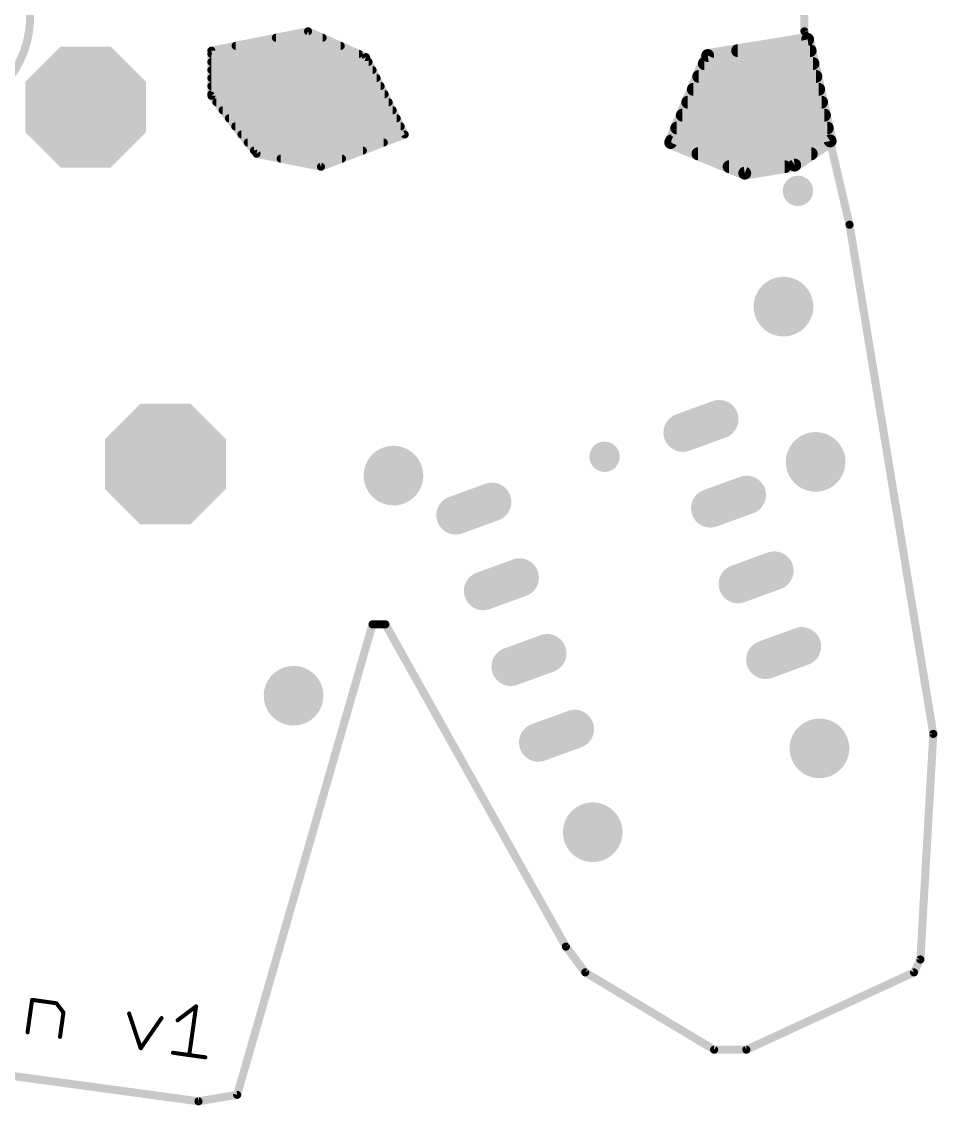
# Model space of a CAD drawing. Extents: x -0.04 to 2.24, y 0.03 to 2.73.
# Drawn here: x 0.957 to 2.093, y 0.035 to 1.38 of the extents above; entities that cross this region are included whole.
import ezdxf

# ---------------------------------------------------------------- set-up
doc = ezdxf.new("R2010")
doc.units = 0
for name, color, linetype in [('17', 82, 'CONTINUOUS'), ('18', 82, 'CONTINUOUS'), ('20', 7, 'CONTINUOUS'), ('21', 253, 'CONTINUOUS')]:
    doc.layers.add(name, color=color, linetype=linetype)

# ---------------------------------------------------------------- blocks, each defined once
blk = doc.blocks.new('ROUNDP')
at = {"const_width": 0.5}
blk.add_lwpolyline([(0, -0.25, 1), (0, 0.25, 1), (0, -0.25)], format="xyb", dxfattribs=at)
blk = doc.blocks.new('OCTAGONP')
at = {"const_width": 0.5}
blk.add_lwpolyline([(-0.25, -0.103553), (-0.25, 0.103553), (-0.103553, 0.25), (0.103553, 0.25), (0.25, 0.103553), (0.25, -0.103553), (0.103553, -0.25), (-0.103553, -0.25), (-0.25, -0.103553), (-0.25, 0.103553)], dxfattribs=at)
blk = doc.blocks.new('LONGP100')
at = {"const_width": 1}
blk.add_lwpolyline([(-0.5, 0), (0.5, 0)], dxfattribs=at)
at = {"const_width": 0.5}
for points in [[(-0.5, 0.25, 1), (-0.5, -0.25)], [(0.5, -0.25, 1), (0.5, 0.25)]]:
    blk.add_lwpolyline(points, format="xyb", dxfattribs=at)
blk = doc.blocks.new('ROUNDV')
at = {"const_width": 0.5}
blk.add_lwpolyline([(0, -0.25, 1), (0, 0.25, 1), (0, -0.25)], format="xyb", dxfattribs=at)

msp = doc.modelspace()

# ---------------------------------------------------------------- linework, layer by layer
at = {"layer": '20', "const_width": 0.01}
for points in [[(1.928, 1.392), (1.928, 1.368)], [(1.928, 1.368), (1.984, 1.128)], [(1.984, 1.128), (2.088, 0.496)], [(1.392, 0.632), (1.224, 0.048)], [(1.408, 0.632), (1.392, 0.632)], [(1.632, 0.232), (1.408, 0.632)], [(2.088, 0.496), (2.072, 0.216)], [(1.656, 0.2), (1.632, 0.232)], [(2.072, 0.216), (2.064, 0.2)], [(1.816, 0.104), (1.656, 0.2)], [(2.064, 0.2), (1.856, 0.104)], [(1.176, 0.04), (0.472, 0.136)], [(1.856, 0.104), (1.816, 0.104)], [(1.224, 0.048), (1.176, 0.04)]]:
    msp.add_lwpolyline(points, dxfattribs=at)
at = {"layer": '20', "const_width": 0.005}
for points in [[(1.930435, 1.368568, 1), (1.925565, 1.367432)], [(1.9255, 1.368, 1), (1.9305, 1.368)], [(1.986467, 1.128406, 1), (1.981533, 1.127594)], [(1.981565, 1.127432, 1), (1.986435, 1.128568)], [(1.392, 0.6345, 1), (1.392, 0.6295)], [(1.394403, 0.631309, 1), (1.389597, 0.632691)], [(1.410181, 0.633222, 1), (1.405819, 0.630778)], [(1.408, 0.6295, 1), (1.408, 0.6345)], [(2.090496, 0.495857, 1), (2.085504, 0.496143)], [(2.085533, 0.495594, 1), (2.090467, 0.496406)], [(1.634, 0.2335, 1), (1.63, 0.2305)], [(1.629819, 0.230778, 1), (1.634181, 0.233222)], [(2.069504, 0.216143, 1), (2.074496, 0.215857)], [(2.074236, 0.214882, 1), (2.069764, 0.217118)], [(1.657286, 0.202144, 1), (1.654714, 0.197856)], [(1.654, 0.1985, 1), (1.658, 0.2015)], [(2.061764, 0.201118, 1), (2.066236, 0.198882)], [(2.065048, 0.19773, 1), (2.062952, 0.20227)], [(1.816, 0.1065, 1), (1.816, 0.1015)], [(1.814714, 0.101856, 1), (1.817286, 0.106144)], [(1.854952, 0.10627, 1), (1.857048, 0.10173)], [(1.856, 0.1015, 1), (1.856, 0.1065)], [(1.175589, 0.042466, 1), (1.176411, 0.037534)], [(1.175662, 0.037523, 1), (1.176338, 0.042477)], [(1.221597, 0.048691, 1), (1.226403, 0.047309)], [(1.224411, 0.045534, 1), (1.223589, 0.050466)]]:
    msp.add_lwpolyline(points, format="xyb", dxfattribs=at)
at = {"layer": '21'}
for points, const_width in [([(0.767, 1.486, 3), (0.917, 1.486)], 0.01), ([(1.313015, 1.370285, 1), (1.310985, 1.365715)], 0.005), ([(1.31249, 1.365549, 1), (1.31151, 1.370451)], 0.005), ([(1.272, 1.3625, 1), (1.272, 1.3575)], 0.005), ([(1.33, 1.3575, 1), (1.33, 1.3625)], 0.005), ([(1.935905, 1.358868, 1), (1.928095, 1.357132)], 0.008), ([(1.932637, 1.354051, 1), (1.931363, 1.361949)], 0.008), ([(1.1945, 1.344, 1), (1.1895, 1.344)], 0.005), ([(1.19151, 1.346451, 1), (1.19249, 1.341549)], 0.005), ([(1.222, 1.3525, 1), (1.222, 1.3475)], 0.005), ([(1.3525, 1.3475, 1), (1.3525, 1.3525)], 0.005), ([(1.807363, 1.341949, 1), (1.808637, 1.334051)], 0.008), ([(1.81168, 1.336433, 1), (1.80432, 1.339567)], 0.008), ([(1.8452, 1.348, 1), (1.8452, 1.34)], 0.008), ([(1.935111, 1.34, 1), (1.935111, 1.348)], 0.008), ([(1.192, 1.3425, 1), (1.192, 1.3375)], 0.005), ([(1.192, 1.3325, 1), (1.192, 1.3275)], 0.005), ([(1.375, 1.3375, 1), (1.375, 1.3425)], 0.005), ([(1.386236, 1.337118, 1), (1.381764, 1.334882)], 0.005), ([(1.382985, 1.333715, 1), (1.385015, 1.338285)], 0.005), ([(1.387, 1.3275, 1), (1.387, 1.3325)], 0.005), ([(1.803741, 1.332, 1), (1.803741, 1.324)], 0.008), ([(1.938667, 1.324, 1), (1.938667, 1.332)], 0.008), ([(1.192, 1.3225, 1), (1.192, 1.3175)], 0.005), ([(1.392, 1.3175, 1), (1.392, 1.3225)], 0.005), ([(1.796926, 1.316, 1), (1.796926, 1.308)], 0.008), ([(1.942222, 1.308, 1), (1.942222, 1.316)], 0.008), ([(1.192, 1.3125, 1), (1.192, 1.3075)], 0.005), ([(1.192, 1.3025, 1), (1.192, 1.2975)], 0.005), ([(1.397, 1.3075, 1), (1.397, 1.3125)], 0.005), ([(1.402, 1.2975, 1), (1.402, 1.3025)], 0.005), ([(1.192, 1.2925, 1), (1.192, 1.2875)], 0.005), ([(1.193973, 1.289535, 1), (1.190027, 1.286465)], 0.005), ([(1.407, 1.2875, 1), (1.407, 1.2925)], 0.005), ([(1.790111, 1.3, 1), (1.790111, 1.292)], 0.008), ([(1.945778, 1.292, 1), (1.945778, 1.3)], 0.008), ([(1.1895, 1.288, 1), (1.1945, 1.288)], 0.005), ([(1.198222, 1.2825, 1), (1.198222, 1.2775)], 0.005), ([(1.412, 1.2775, 1), (1.412, 1.2825)], 0.005), ([(1.783296, 1.284, 1), (1.783296, 1.276)], 0.008), ([(1.949333, 1.276, 1), (1.949333, 1.284)], 0.008), ([(1.206, 1.2725, 1), (1.206, 1.2675)], 0.005), ([(1.213778, 1.2625, 1), (1.213778, 1.2575)], 0.005), ([(1.417, 1.2675, 1), (1.417, 1.2725)], 0.005), ([(1.422, 1.2575, 1), (1.422, 1.2625)], 0.005), ([(1.776482, 1.268, 1), (1.776482, 1.26)], 0.008), ([(1.952889, 1.26, 1), (1.952889, 1.268)], 0.008), ([(1.221555, 1.2525, 1), (1.221555, 1.2475)], 0.005), ([(1.427, 1.2475, 1), (1.427, 1.2525)], 0.005), ([(1.769667, 1.252, 1), (1.769667, 1.244)], 0.008), ([(1.956445, 1.244, 1), (1.956445, 1.252)], 0.008), ([(1.229333, 1.2425, 1), (1.229333, 1.2375)], 0.005), ([(1.429764, 1.238882, 1), (1.434236, 1.241118)], 0.005), ([(1.432897, 1.237667, 1), (1.431103, 1.242333)], 0.005), ([(1.432, 1.2375, 1), (1.432, 1.2425)], 0.005), ([(1.763527, 1.233697, 1), (1.760473, 1.226303)], 0.008), ([(1.762852, 1.236, 1), (1.762852, 1.228)], 0.008), ([(1.962253, 1.228695, 1), (1.957747, 1.235305)], 0.008), ([(1.96, 1.228, 1), (1.96, 1.236)], 0.008), ([(1.237111, 1.2325, 1), (1.237111, 1.2275)], 0.005), ([(1.244889, 1.2225, 1), (1.244889, 1.2175)], 0.005), ([(1.38, 1.2175, 1), (1.38, 1.2225)], 0.005), ([(1.406, 1.2275, 1), (1.406, 1.2325)], 0.005), ([(1.75832, 1.231567, 1), (1.76568, 1.228433)], 0.008), ([(1.795895, 1.22, 1), (1.795895, 1.212)], 0.008), ([(1.936533, 1.212, 1), (1.936533, 1.22)], 0.008), ([(1.956095, 1.231132, 1), (1.963905, 1.232868)], 0.008), ([(1.24849, 1.218451, 1), (1.24751, 1.213549)], 0.005), ([(1.246027, 1.214465, 1), (1.249973, 1.217535)], 0.005), ([(1.278, 1.2125, 1), (1.278, 1.2075)], 0.005), ([(1.354, 1.2075, 1), (1.354, 1.2125)], 0.005), ([(1.327103, 1.202333, 1), (1.328897, 1.197667)], 0.005), ([(1.32751, 1.197549, 1), (1.32849, 1.202451)], 0.005), ([(1.834632, 1.204, 1), (1.834632, 1.196)], 0.008), ([(1.853363, 1.195949, 1), (1.854637, 1.188051)], 0.008), ([(1.852473, 1.188303, 1), (1.855527, 1.195697)], 0.008), ([(1.9036, 1.196, 1), (1.9036, 1.204)], 0.008), ([(1.913747, 1.205305, 1), (1.918253, 1.198695)], 0.008), ([(1.916637, 1.198051, 1), (1.915363, 1.205949)], 0.008), ([(0.969654, 0.167152, 1), (0.969306, 0.164677)], 0.0025), ([(0.970718, 0.165741, 1), (0.968242, 0.166088)], 0.0025), ([(1.000707, 0.162418, 1), (0.998711, 0.160914)], 0.0025), ([(0.999535, 0.160428, 1), (0.999883, 0.162904)], 0.0025), ([(1.009607, 0.15, 1), (1.007131, 0.150348)], 0.0025), ([(1.007371, 0.149421, 1), (1.009368, 0.150926)], 0.0025), ([(1.091026, 0.149397, 1), (1.088656, 0.148601)], 0.0025), ([(1.174244, 0.157687, 1), (1.171768, 0.158035)], 0.0025), ([(1.173758, 0.156863, 1), (1.172254, 0.15886)], 0.0025), ([(1.131175, 0.142625, 1), (1.129117, 0.144043)], 0.0025), ([(1.149269, 0.141539, 1), (1.150773, 0.139542)], 0.0025), ([(0.962578, 0.125783, 1), (0.965053, 0.125435)], 0.0025), ([(1.002883, 0.120119, 1), (1.005359, 0.119771)], 0.0025), ([(1.1033, 0.10657, 1), (1.105358, 0.105152)], 0.0025), ([(1.103144, 0.105463, 1), (1.105514, 0.106259)], 0.0025), ([(1.144531, 0.101473, 1), (1.144183, 0.098998)], 0.0025), ([(1.163271, 0.097577, 1), (1.165747, 0.097229)], 0.0025), ([(1.184488, 0.093333, 1), (1.184836, 0.095809)], 0.0025)]:
    msp.add_lwpolyline(points, format="xyb", dxfattribs=dict(at, const_width=const_width))
for points, const_width in [([(1.312, 1.368), (1.192, 1.344)], 0.01), ([(1.384, 1.336), (1.312, 1.368)], 0.01), ([(1.272, 1.36), (1.33, 1.36)], 0.01), ([(1.932, 1.358), (1.808, 1.338)], 0.016), ([(1.96, 1.232), (1.932, 1.358)], 0.016), ([(1.192, 1.344), (1.192, 1.288)], 0.01), ([(1.222, 1.35), (1.3525, 1.35)], 0.01), ([(1.808, 1.338), (1.762, 1.23)], 0.016), ([(1.8452, 1.344), (1.935111, 1.344)], 0.016), ([(1.192, 1.34), (1.375, 1.34)], 0.01), ([(1.192, 1.33), (1.387, 1.33)], 0.01), ([(1.432, 1.24), (1.384, 1.336)], 0.01), ([(1.803741, 1.328), (1.938667, 1.328)], 0.016), ([(1.192, 1.32), (1.392, 1.32)], 0.01), ([(1.796926, 1.312), (1.942222, 1.312)], 0.016), ([(1.192, 1.31), (1.397, 1.31)], 0.01), ([(1.192, 1.3), (1.402, 1.3)], 0.01), ([(1.192, 1.29), (1.407, 1.29)], 0.01), ([(1.192, 1.288), (1.248, 1.216)], 0.01), ([(1.790111, 1.296), (1.945778, 1.296)], 0.016), ([(1.198222, 1.28), (1.412, 1.28)], 0.01), ([(1.783296, 1.28), (1.949333, 1.28)], 0.016), ([(1.206, 1.27), (1.417, 1.27)], 0.01), ([(1.213778, 1.26), (1.422, 1.26)], 0.01), ([(1.776482, 1.264), (1.952889, 1.264)], 0.016), ([(1.221555, 1.25), (1.427, 1.25)], 0.01), ([(1.769667, 1.248), (1.956445, 1.248)], 0.016), ([(1.229333, 1.24), (1.432, 1.24)], 0.01), ([(1.328, 1.2), (1.432, 1.24)], 0.01), ([(1.762, 1.23), (1.854, 1.192)], 0.016), ([(1.762852, 1.232), (1.96, 1.232)], 0.016), ([(1.916, 1.202), (1.96, 1.232)], 0.016), ([(1.237111, 1.23), (1.406, 1.23)], 0.01), ([(1.244889, 1.22), (1.38, 1.22)], 0.01), ([(1.795895, 1.216), (1.936533, 1.216)], 0.016), ([(1.248, 1.216), (1.328, 1.2)], 0.01), ([(1.278, 1.21), (1.354, 1.21)], 0.01), ([(1.834632, 1.2), (1.9036, 1.2)], 0.016), ([(1.854, 1.192), (1.916, 1.202)], 0.016), ([(0.963816, 0.125609), (0.96948, 0.165914)], 0.005), ([(0.96948, 0.165914), (0.999709, 0.161666)], 0.005), ([(0.999709, 0.161666), (1.008369, 0.150174)], 0.005), ([(1.008369, 0.150174), (1.004121, 0.119945)], 0.005), ([(1.089841, 0.148999), (1.104329, 0.105861)], 0.005), ([(1.150021, 0.140541), (1.173006, 0.157861)], 0.005), ([(1.173006, 0.157861), (1.164509, 0.097403)], 0.005), ([(1.104329, 0.105861), (1.130146, 0.143334)], 0.005), ([(1.144357, 0.100235), (1.184662, 0.094571)], 0.005)]:
    msp.add_lwpolyline(points, dxfattribs=dict(at, const_width=const_width))

# ---------------------------------------------------------------- block references
at = {"layer": '17'}
for name, p, xscale, yscale, rotation in [('OCTAGONP', (1.036, 1.274), 0.15, 0.15, 180), ('OCTAGONP', (1.036, 1.274), 0.15, 0.15, 180), ('OCTAGONP', (1.876, 1.274), 0.15, 0.15, 180), ('OCTAGONP', (1.876, 1.274), 0.15, 0.15, 180), ('ROUNDP', (1.902041, 1.02638), 0.074, 0.074, 281.7), ('ROUNDP', (1.902041, 1.02638), 0.074, 0.074, 281.7), ('OCTAGONP', (1.134985, 0.830985), 0.15, 0.15, 225), ('OCTAGONP', (1.134985, 0.830985), 0.15, 0.15, 225), ('LONGP100', (1.799651, 0.878257), 0.048, 0.048, 200), ('LONGP100', (1.799651, 0.878257), 0.048, 0.048, 200), ('ROUNDP', (1.941959, 0.83362), 0.074, 0.074, 281.7), ('ROUNDP', (1.941959, 0.83362), 0.074, 0.074, 281.7), ('ROUNDP', (1.417966, 0.816602), 0.074, 0.074, 245.6), ('ROUNDP', (1.417966, 0.816602), 0.074, 0.074, 245.6), ('LONGP100', (1.833853, 0.784288), 0.048, 0.048, 200), ('LONGP100', (1.833853, 0.784288), 0.048, 0.048, 200), ('LONGP100', (1.517743, 0.775651), 0.048, 0.048, 200), ('LONGP100', (1.517743, 0.775651), 0.048, 0.048, 200), ('LONGP100', (1.868055, 0.690318), 0.048, 0.048, 200), ('LONGP100', (1.868055, 0.690318), 0.048, 0.048, 200), ('LONGP100', (1.551945, 0.681682), 0.048, 0.048, 200), ('LONGP100', (1.551945, 0.681682), 0.048, 0.048, 200), ('LONGP100', (1.902257, 0.596349), 0.048, 0.048, 200), ('LONGP100', (1.902257, 0.596349), 0.048, 0.048, 200), ('LONGP100', (1.586147, 0.587712), 0.048, 0.048, 200), ('LONGP100', (1.586147, 0.587712), 0.048, 0.048, 200), ('ROUNDP', (1.294034, 0.543397), 0.074, 0.074, 245.6), ('ROUNDP', (1.294034, 0.543397), 0.074, 0.074, 245.6), ('LONGP100', (1.620349, 0.493743), 0.048, 0.048, 200), ('LONGP100', (1.620349, 0.493743), 0.048, 0.048, 200), ('ROUNDP', (1.946683, 0.47804), 0.074, 0.074, 20.3), ('ROUNDP', (1.946683, 0.47804), 0.074, 0.074, 20.3), ('ROUNDP', (1.665317, 0.37396), 0.074, 0.074, 20.3), ('ROUNDP', (1.665317, 0.37396), 0.074, 0.074, 20.3)]:
    msp.add_blockref(name, p, dxfattribs=dict(at, xscale=xscale, yscale=yscale, rotation=rotation))
at = {"layer": '18', "xscale": 0.037622, "yscale": 0.037622}
for p in [(1.92, 1.17), (1.68, 0.84)]:
    msp.add_blockref('ROUNDV', p, dxfattribs=at)

doc.saveas('drawing.dxf')
